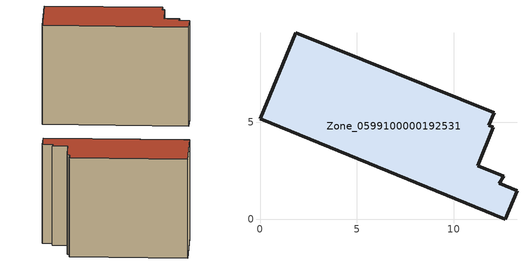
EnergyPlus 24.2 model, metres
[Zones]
Zone_0599100000192531
 floor ground (C_G): 11.24,2.77 12.58,2.21 12.34,1.86 13.25,1.48 12.65,0 0,5.2 1.84,9.63 12.08,5.5 11.79,4.86 12.03,4.76 z0
 wall outside (C_F): 12.08,5.5 1.84,9.63 0,5.2 12.65,0 13.25,1.48 12.34,1.86 12.58,2.21 11.24,2.77 12.03,4.76 11.79,4.86 12.08,5.5 z0:9.96
 roof outside (C_R): 13.25,1.48 12.34,1.86 12.58,2.21 11.24,2.77 12.03,4.76 11.79,4.86 12.08,5.5 1.84,9.63 0,5.2 12.65,0 z9.96
[BUILDING]
Pand.0599100000192531: North Axis=0; Terrain=City; Loads Convergence Tolerance Value=0.04; Temperature Convergence Tolerance Value=0.4; Solar Distribution=FullExterior; Maximum Number of Warmup Days=25; Minimum Number of Warmup Days=1
[Site:Location]
Rotterdam.The.Hague.AP_ZH_NLD Design_Conditions: Latitude=51.96; Longitude=4.45; Time Zone=1; Elevation=-4.5
[SITE:GROUNDTEMPERATURE:BUILDINGSURFACE]
18, 18, 18, 18, 18, 18, 18, 18, 18, 18, 18, 18
[MATERIAL] Thermal Absorptance=0.9; Solar Absorptance=0.7; Visible Absorptance=0.7
Name | Roughness | Thickness | Conductivity | Density | Specific Heat
G.TI.1946 | MediumSmooth | 0.15 | 1 | 540 | 1210
F.TI.1946 | Rough | 0.3 | 0.857143 | 1920 | 840
R.TI.1946 | MediumRough | 0.2 | 0.1 | 1500 | 1000
[CONSTRUCTION]
C_G: G.TI.1946
C_F: F.TI.1946
C_R: R.TI.1946
[ZONE]
Zone_0599100000192531: Type=1; Multiplier=1; Ceiling Height=Autocalculate; Volume=Autocalculate; Floor Area=autocalculate; Part of Total Floor Area=Yes
[ZONEINFILTRATION:DESIGNFLOWRATE]
Infil_Zone_0599100000192531: Zone or ZoneList or Space or SpaceList=Zone_0599100000192531; Schedule=AlwaysOn; Design Flow Rate Calculation Method=Flow/Area; Flow Rate per Floor Area=0.003; Constant Term Coefficient=1; Temperature Term Coefficient=0; Velocity Term Coefficient=0; Velocity Squared Term Coefficient=0
[HVACTEMPLATE:ZONE:IDEALLOADSAIRSYSTEM]
Zone_0599100000192531: Maximum Heating Supply Air Temperature=50; Minimum Cooling Supply Air Temperature=13; Maximum Heating Supply Air Humidity Ratio=0.0156; Minimum Cooling Supply Air Humidity Ratio=0.0077; Heating Limit=NoLimit; Cooling Limit=NoLimit; Dehumidification Control Type=ConstantSensibleHeatRatio; Cooling Sensible Heat Ratio=0.7; Dehumidification Setpoint=60; Humidification Control Type=None; Humidification Setpoint=30; Outdoor Air Method=None; Outdoor Air Flow Rate per Person=0.00944; Outdoor Air Flow Rate per Zone Floor Area=0; Outdoor Air Flow Rate per Zone=0; Demand Controlled Ventilation Type=None; Outdoor Air Economizer Type=NoEconomizer; Heat Recovery Type=None; Sensible Heat Recovery Effectiveness=0.7; Latent Heat Recovery Effectiveness=0.65
[ZONECONTROL:THERMOSTAT]
ThermostatControl_Zone_0599100000192531: Zone or ZoneList=Zone_0599100000192531; Control Type Schedule=DualSetpointControlType; Control 1=Thermostat_Zone_0599100000192531; Temperature Difference Between Cutout And Setpoint=0
[THERMOSTATSETPOINT:DUALSETPOINT]
Thermostat_Zone_0599100000192531: Heating Setpoint Temperature Schedule=HeatingSetpoint_Zone_0599100000192531; Cooling Setpoint Temperature Schedule=CoolingSetpoint_Zone_0599100000192531
[SCHEDULE:COMPACT]
HeatingSetpoint_Zone_0599100000192531: Through: 12/31, For: AllDays, Until: 24:00, 21
CoolingSetpoint_Zone_0599100000192531: Through: 12/31, For: AllDays, Until: 24:00, 24
DualSetpointControlType: Through: 12/31, For: AllDays, Until: 24:00, 4
AlwaysOn: Through: 12/31, For: AllDays, Until: 24:00, 1
